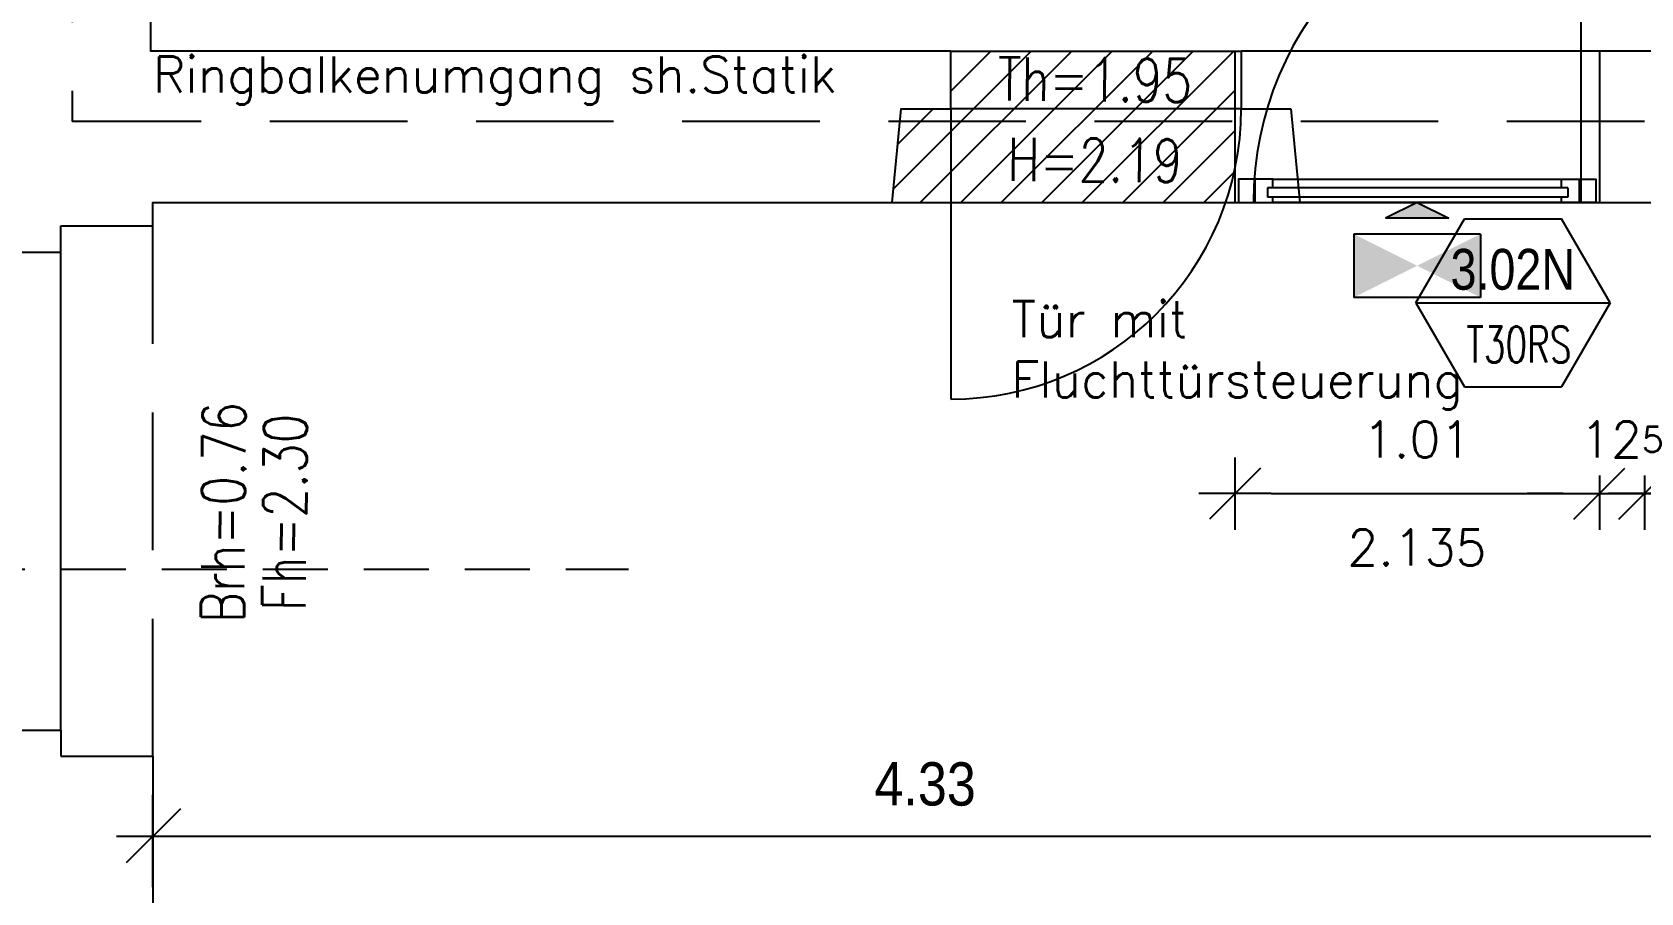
# Model space of a CAD drawing. Header units: metres. Extents: x -364 to -248, y 1030 to 1089.
# Drawn here: x -360.067 to -355.608, y 1070.25 to 1072.636 of the extents above; entities that cross this region are included whole.
import ezdxf
from ezdxf.enums import TextEntityAlignment as Align

# ---------------------------------------------------------------- set-up
doc = ezdxf.new("R2010")
doc.units = ezdxf.units.M
doc.header["$LTSCALE"] = 0.03
for name, pattern in [('AUSGEZOGEN', [0]), ('GESTRICHELT', [9, 6, -3]), ('STRICHLINIE', [19.05, 12.7, -6.35])]:
    doc.linetypes.add(name, pattern=pattern)
doc.layers.get('0').update_dxf_attribs({"linetype": 'CONTINUOUS'})
doc.layers.get('Defpoints').update_dxf_attribs({"linetype": 'CONTINUOUS'})
for name, color, linetype in [('A_abriss', 44, '_ABBRUCH'), ('A_ansicht', 9, 'CONTINUOUS'), ('A_Bemaßung', 2, 'CONTINUOUS'), ('A_BRANDSCHUTZ', 10, 'CONTINUOUS'), ('A_höhen', 3, 'CONTINUOUS'), ('A_NR_TÜR', 1, 'CONTINUOUS'), ('A_schraffur', 10, 'CONTINUOUS'), ('A_text', 5, 'CONTINUOUS'), ('A_Tuer_neu', 1, 'CONTINUOUS'), ('A_Tuernummern', 1, 'CONTINUOUS'), ('A_TXT-TUER', 1, 'CONTINUOUS'), ('A_türen', 9, 'CONTINUOUS'), ('A_verdeckt', 8, 'STRICHLINIE'), ('A_wände', 6, 'CONTINUOUS'), ('CKMA0002', 2, 'CONTINUOUS'), ('E__LEUCHTEN', 6, 'AUSGEZOGEN')]:
    doc.layers.add(name, color=color, linetype=linetype)
doc.styles.add('arial-n', font='ARIALN.TTF')
doc.styles.add('BOLDSIMP_FNT', font='TXT', dxfattribs={"height": 1})
doc.styles.add('NORM', font='simplex.shx', dxfattribs={"width": 0.7, "bigfont": 'bigfont.shx'})
doc.styles.add('SIMPLEX', font='simplex.shx', dxfattribs={"height": 0.1})
doc.linetypes.add('_ABBRUCH', pattern='A,25,[101,cadkon.shx,S=3.5,R=0,X=0,Y=0],25', length=50)
doc.dimstyles.get("Standard").update_dxf_attribs({"dimtxt": 0.1, "dimasz": 0.1, "dimexe": 0.1, "dimexo": 0, "dimgap": 0.1, "dimtad": 1, "dimdec": 4, "dimrnd": 0.0025, "dimzin": 0, "dimdsep": 46, "dimtxsty": 'SIMPLEX', "dimblk": 'DIMCROSS', "dimblk1": 'DIMCROSS', "dimblk2": 'DIMCROSS', "dimsah": 1, "dimcen": 2.5, "dimdle": 0.05, "dimclrd": 1, "dimclre": 1, "dimclrt": 6, "dimadec": 0, "dimazin": 0, "dimtfac": 1, "dimtdec": 4, "dimtmove": 2, "dimatfit": 3, "dimfxl": 1, "dimtvp": 1, "dimtolj": 1, "dimtzin": 0, "dimarcsym": 0})

# ---------------------------------------------------------------- blocks, each defined once
blk = doc.blocks.new('SLASH1')
at = {"layer": 'A_Bemaßung', "color": 2, "linetype": 'Continuous'}
for p, q in [((0, -0.14068), (0, 0.11466)), ((0.07663, 0.07663), (-0.07319, -0.07319))]:
    blk.add_line(p, q, dxfattribs=at)
blk = doc.blocks.new('DIMCROSS')
at = {"linetype": 'ByBlock'}
blk.add_line((-0.707107, -0.707107), (0.707107, 0.707107), dxfattribs=at)
at = {"color": 0, "linetype": 'ByBlock'}
blk.add_line((-1, 0), (1, 0), dxfattribs=at)
blk = doc.blocks.new('*D68')
at = {"layer": 'CKMA0002', "color": 1, "linetype": 'Continuous', "lineweight": -2}
for p, q in [((-361.3318, 1072.584), (-361.4818, 1072.584)), ((-361.3818, 1072.264), (-361.3818, 1072.484)), ((-361.2818, 1072.164), (-361.4818, 1072.164))]:
    blk.add_line(p, q, dxfattribs=at)
at = {"layer": 'Defpoints', "color": 0, "linetype": 'Continuous'}
for p in [(-361.3818, 1072.584), (-358.253, 1072.584), (-358.203, 1072.164)]:
    blk.add_point(p, dxfattribs=at)
at = {"layer": 'CKMA0002', "color": 1, "linetype": 'Continuous', "lineweight": -2, "xscale": 0.1, "yscale": 0.1, "zscale": 0.1}
for p, rotation in [((-361.3818, 1072.584), 90), ((-361.3818, 1072.164), 270)]:
    blk.add_blockref('DIMCROSS', p, dxfattribs=dict(at, rotation=rotation))
at = {"layer": 'CKMA0002', "color": 3, "linetype": 'Continuous', "insert": (-361.5318, 1072.374), "char_height": 0.1, "attachment_point": 5, "rotation": 90, "style": 'SIMPLEX'}
blk.add_mtext('\\A1;42{\\A1\\H0.7x\\S;}', dxfattribs=at)
blk = doc.blocks.new('*D69')
at = {"layer": 'CKMA0002', "color": 1, "linetype": 'Continuous', "lineweight": -2}
for p, q in [((-361.3318, 1076.4902), (-361.4818, 1076.4902)), ((-361.3818, 1072.684), (-361.3818, 1076.3902))]:
    blk.add_line(p, q, dxfattribs=at)
at = {"layer": 'Defpoints', "color": 0, "linetype": 'Continuous'}
for p in [(-361.3818, 1076.4902), (-356.4219, 1076.4902), (-358.253, 1072.584)]:
    blk.add_point(p, dxfattribs=at)
at = {"layer": 'CKMA0002', "color": 1, "linetype": 'Continuous', "lineweight": -2, "xscale": 0.1, "yscale": 0.1, "zscale": 0.1}
for p, rotation in [((-361.3818, 1076.4902), 90), ((-361.3818, 1072.584), 270)]:
    blk.add_blockref('DIMCROSS', p, dxfattribs=dict(at, rotation=rotation))
at = {"layer": 'CKMA0002', "color": 3, "linetype": 'Continuous', "insert": (-361.5318, 1074.5371), "char_height": 0.1, "attachment_point": 5, "rotation": 90, "style": 'SIMPLEX'}
blk.add_mtext('\\A1;3.90{\\A1\\H0.7x\\S75;}', dxfattribs=at)
blk = doc.blocks.new('*D73')
at = {"layer": 'CKMA0002', "color": 1, "linetype": 'Continuous', "lineweight": -2}
for p, q in [((-361.0171, 1072.9739), (-361.1671, 1072.9739)), ((-361.0671, 1072.584), (-361.0671, 1072.9739)), ((-360.9671, 1072.584), (-361.1671, 1072.584)), ((-361.0671, 1072.584), (-361.0671, 1072.584)), ((-361.0671, 1072.584), (-361.0671, 1072.584))]:
    blk.add_line(p, q, dxfattribs=at)
at = {"layer": 'Defpoints', "color": 0, "linetype": 'Continuous'}
for p in [(-361.0671, 1072.9739), (-354.4948, 1072.9739), (-354.4448, 1072.584)]:
    blk.add_point(p, dxfattribs=at)
at = {"layer": 'CKMA0002', "color": 1, "linetype": 'Continuous', "lineweight": -2, "xscale": 0.1, "yscale": 0.1, "zscale": 0.1}
for p, rotation in [((-361.0671, 1072.9739), 270), ((-361.0671, 1072.584), 90)]:
    blk.add_blockref('DIMCROSS', p, dxfattribs=dict(at, rotation=rotation))
at = {"layer": 'CKMA0002', "color": 3, "linetype": 'Continuous', "insert": (-361.2171, 1072.7789), "char_height": 0.1, "attachment_point": 5, "rotation": 90, "style": 'SIMPLEX'}
blk.add_mtext('\\A1;39{\\A1\\H0.7x\\S;}', dxfattribs=at)
blk = doc.blocks.new('*D80')
at = {"layer": 'CKMA0002', "color": 1, "linetype": 'Continuous', "lineweight": -2}
for p, q in [((-356.7328, 1071.4571), (-356.7328, 1071.2571)), ((-355.7228, 1071.4071), (-355.7228, 1071.2571)), ((-356.6328, 1071.3571), (-355.8228, 1071.3571))]:
    blk.add_line(p, q, dxfattribs=at)
at = {"layer": 'Defpoints', "color": 0, "linetype": 'Continuous'}
for p in [(-356.7328, 1072.424), (-355.7228, 1072.374), (-355.7228, 1071.3571)]:
    blk.add_point(p, dxfattribs=at)
at = {"layer": 'CKMA0002', "color": 1, "linetype": 'Continuous', "lineweight": -2, "xscale": 0.1, "yscale": 0.1, "zscale": 0.1, "rotation": 180}
blk.add_blockref('DIMCROSS', (-356.7328, 1071.3571), dxfattribs=at)
at = {"layer": 'CKMA0002', "color": 1, "linetype": 'Continuous', "lineweight": -2, "xscale": 0.1, "yscale": 0.1, "zscale": 0.1}
blk.add_blockref('DIMCROSS', (-355.7228, 1071.3571), dxfattribs=at)
at = {"layer": 'CKMA0002', "color": 3, "linetype": 'Continuous', "insert": (-356.2278, 1071.5071), "char_height": 0.1, "attachment_point": 5, "style": 'SIMPLEX'}
blk.add_mtext('\\A1;1.01{\\A1\\H0.7x\\S;}', dxfattribs=at)
blk = doc.blocks.new('*D81')
at = {"layer": 'CKMA0002', "color": 1, "linetype": 'Continuous', "lineweight": -2}
for p, q in [((-355.5978, 1071.4071), (-355.5978, 1071.2571)), ((-355.8228, 1071.3571), (-355.9228, 1071.3571)), ((-355.7228, 1071.3571), (-355.5978, 1071.3571)), ((-355.4978, 1071.3571), (-355.3978, 1071.3571))]:
    blk.add_line(p, q, dxfattribs=at)
at = {"layer": 'Defpoints', "color": 0, "linetype": 'Continuous'}
for p in [(-355.5978, 1072.7119), (-355.7228, 1072.374), (-355.5978, 1071.3571)]:
    blk.add_point(p, dxfattribs=at)
at = {"layer": 'CKMA0002', "color": 1, "linetype": 'Continuous', "lineweight": -2, "xscale": 0.1, "yscale": 0.1, "zscale": 0.1}
blk.add_blockref('DIMCROSS', (-355.7228, 1071.3571), dxfattribs=at)
at = {"layer": 'CKMA0002', "color": 1, "linetype": 'Continuous', "lineweight": -2, "xscale": 0.1, "yscale": 0.1, "zscale": 0.1, "rotation": 180}
blk.add_blockref('DIMCROSS', (-355.5978, 1071.3571), dxfattribs=at)
at = {"layer": 'CKMA0002', "color": 3, "linetype": 'Continuous', "insert": (-355.6603, 1071.5071), "char_height": 0.1, "attachment_point": 5, "style": 'SIMPLEX'}
blk.add_mtext('\\A1;12{\\A1\\H0.7x\\S5;}', dxfattribs=at)
blk = doc.blocks.new('*D82')
at = {"layer": 'CKMA0002', "color": 1, "linetype": 'Continuous', "lineweight": -2}
for p, q in [((-355.4031, 1071.4571), (-355.4031, 1071.2571)), ((-355.5978, 1071.3571), (-355.5978, 1071.3571)), ((-355.5978, 1071.3571), (-355.5978, 1071.3571)), ((-355.5978, 1071.3571), (-355.4031, 1071.3571))]:
    blk.add_line(p, q, dxfattribs=at)
at = {"layer": 'Defpoints', "color": 0, "linetype": 'Continuous'}
for p in [(-355.5978, 1072.7119), (-355.4031, 1072.164), (-355.4031, 1071.3571)]:
    blk.add_point(p, dxfattribs=at)
at = {"layer": 'CKMA0002', "color": 1, "linetype": 'Continuous', "lineweight": -2, "xscale": 0.1, "yscale": 0.1, "zscale": 0.1}
blk.add_blockref('DIMCROSS', (-355.5978, 1071.3571), dxfattribs=at)
at = {"layer": 'CKMA0002', "color": 1, "linetype": 'Continuous', "lineweight": -2, "xscale": 0.1, "yscale": 0.1, "zscale": 0.1, "rotation": 180}
blk.add_blockref('DIMCROSS', (-355.4031, 1071.3571), dxfattribs=at)
at = {"layer": 'CKMA0002', "color": 3, "linetype": 'Continuous', "insert": (-355.144, 1071.3571), "char_height": 0.1, "attachment_point": 5, "style": 'SIMPLEX'}
blk.add_mtext('\\A1;19{\\A1\\H0.7x\\S5;}', dxfattribs=at)
blk = doc.blocks.new('Tür-Nr')
at = {"layer": 'A_NR_TÜR'}
for p, q in [((-0.0573, -108.8652), (0.0772, -108.6321)), ((0.0772, -108.6321), (0.3468, -108.6321)), ((0.4812, -108.8652), (0.3468, -108.6321)), ((-0.0573, -108.8652), (0.4812, -108.8652)), ((-0.0573, -108.8652), (0.0772, -109.0983)), ((0.4812, -108.8652), (0.3468, -109.0983)), ((0.0772, -109.0983), (0.3468, -109.0983))]:
    blk.add_line(p, q, dxfattribs=at)
at = {"layer": 'A_TXT-TUER', "style": 'arial-n', "flags": 4}
blk.add_attdef('TÜR-NR.', text='', height=0.1129, dxfattribs=at).set_placement((0.2114, -108.7723), align=Align.MIDDLE_CENTER)
at = {"layer": 'A_TXT-TUER', "style": 'NORM', "width": 0.7}
for tag, flags, p in [('BRANDSCHUTZ', 4, (0.2287, -108.9809)), ('DIN', 5, (0.214, -109.1983)), ('ABMESSUNG', 5, (0.214, -109.3327)), ('MATERIAL', 5, (0.214, -109.4671)), ('WANDART', 5, (0.214, -109.6015)), ('ZARGE', 5, (0.214, -109.7359)), ('SCHLOSS', 5, (0.214, -109.8703)), ('BESCHLÄGE', 5, (0.214, -110.0047)), ('SONSTIGES', 5, (0.214, -110.1391))]:
    blk.add_attdef(tag, text='', height=0.0784, dxfattribs=dict(at, flags=flags)).set_placement(p, align=Align.MIDDLE_CENTER)
blk = doc.blocks.new('PU1')
at = {"color": 3}
for p, q in [((-118.6, -55.3), (-118.6, 69.7)), ((-118.6, 69.7), (131.4, 69.7)), ((131.4, -55.3), (131.4, 69.7)), ((-118.6, -55.3), (131.4, -55.3)), ((-56.1, -86.6), (68.9, -86.6)), ((6.4, -117.8), (-56.1, -86.6)), ((6.4, -117.8), (68.9, -86.6))]:
    blk.add_line(p, q, dxfattribs=at)
for points in [[(-118.6, 69.7), (-118.6, -55.3), (131.4, -55.3), (131.4, 69.7)], [(68.9, -86.6), (-56.1, -86.6), (6.4, -117.8)]]:
    blk.add_solid(points, dxfattribs=at)

msp = doc.modelspace()

# ---------------------------------------------------------------- hatches: boundary and pattern name
at = {"layer": 'A_schraffur', "linetype": 'Continuous'}
h = msp.add_hatch(dxfattribs=at)
h.set_pattern_fill('ANSI31', color=256, scale=0.025, style=0)
h.paths.add_polyline_path([(-356.7328, 1072.58396), (-357.52045, 1072.58395), (-357.52047, 1072.42397), (-356.7328, 1072.42396)])
h.paths.add_polyline_path([(-356.7328, 1072.42396), (-357.52047, 1072.42397), (-357.52046, 1072.16398), (-356.75866, 1072.16398, 0.0303273), (-356.73281, 1072.25805)])
h.paths.add_polyline_path([(-357.52047, 1072.42397), (-357.65794, 1072.42397), (-357.68294, 1072.16398), (-357.52046, 1072.16398)])
h.paths.add_polyline_path([(-356.73281, 1072.25805, -0.0303273), (-356.75866, 1072.16398), (-356.73281, 1072.16398)], flags=16)
h.paths.add_polyline_path([(-357.43283, 1072.41725), (-356.81056, 1072.41182), (-356.80899, 1072.59181), (-357.43126, 1072.59724)], flags=9)
h.paths.add_polyline_path([(-357.39625, 1072.1942), (-356.84712, 1072.18941), (-356.84555, 1072.3694), (-357.39468, 1072.37419)], flags=24)

# ---------------------------------------------------------------- linework, layer by layer
at = {"layer": 'A_abriss', "ltscale": 0.3}
for p, q in [((-356.7155, 1072.58396), (-356.71551, 1072.42396)), ((-355.7228, 1072.58396), (-356.7155, 1072.58396)), ((-357.52047, 1072.42397), (-357.52045, 1071.619)), ((-356.71552, 1072.42396), (-357.52047, 1072.42397)), ((-356.71551, 1072.42396), (-356.578, 1072.42396)), ((-356.578, 1072.42396), (-356.55301, 1072.16398)), ((-356.73281, 1072.16398), (-356.55301, 1072.16398)), ((-356.55301, 1072.16398), (-355.72281, 1072.16397))]:
    msp.add_line(p, q, dxfattribs=at)
msp.add_arc((-357.52047, 1072.42397), 0.80495, 270.00142, 359.99929, dxfattribs=at)
at = {"layer": 'A_ansicht', "color": 9, "linetype": 'Continuous'}
msp.add_line((-359.98779, 1070.70156), (-359.98779, 1072.02648), dxfattribs=at)
at = {"layer": 'A_Bemaßung', "linetype": 'Continuous'}
msp.add_line((-359.83281, 1070.40702), (-355.30308, 1070.40702), dxfattribs=at)
at = {"layer": 'A_text', "color": 5, "linetype": 'GESTRICHELT'}
msp.add_line((-362.50744, 1071.14789), (-358.41402, 1071.14789), dxfattribs=at)
at = {"layer": 'A_Tuer_neu'}
for p, q in [((-355.80995, 1072.20462), (-356.64281, 1072.20461)), ((-356.64281, 1072.20461), (-356.64281, 1072.17861)), ((-356.62781, 1072.22897), (-355.82781, 1072.22897)), ((-355.80995, 1072.20462), (-355.80995, 1072.17862)), ((-355.80995, 1072.17862), (-356.64281, 1072.17861)), ((-355.82781, 1072.16397), (-356.62781, 1072.16397))]:
    msp.add_line(p, q, dxfattribs=at)
for points in [[(-356.72281, 1072.16397), (-356.67781, 1072.16397), (-356.67781, 1072.22897), (-356.72281, 1072.22897), (-356.72281, 1072.18997), (-356.72281, 1072.18997)], [(-355.73281, 1072.16397), (-355.77781, 1072.16397), (-355.77781, 1072.22897), (-355.73281, 1072.22897), (-355.73281, 1072.18997), (-355.73281, 1072.18997)]]:
    msp.add_lwpolyline(points, close=True, dxfattribs=at)
for points in [[(-356.62781, 1072.20461), (-356.62781, 1072.22897), (-356.67781, 1072.22897), (-356.67781, 1072.18997), (-356.67781, 1072.18997), (-356.67781, 1072.16397), (-356.62781, 1072.16397), (-356.62781, 1072.17861)], [(-355.82781, 1072.20462), (-355.82781, 1072.22897), (-355.77781, 1072.22897), (-355.77781, 1072.16397), (-355.82781, 1072.16397), (-355.82781, 1072.17862)]]:
    msp.add_lwpolyline(points, dxfattribs=at)
at = {"layer": 'A_türen', "color": 10, "linetype": 'Continuous'}
for p, q in [((-355.77281, 1072.16397), (-355.77281, 1073.07293)), ((-356.66531, 1072.16397), (-355.79031, 1072.16397))]:
    msp.add_line(p, q, dxfattribs=at)
msp.add_arc((-355.77278, 1072.16397), 0.90896, 90.00197, 179.99887, dxfattribs=at)
at = {"layer": 'A_verdeckt'}
for p, q in [((-359.95587, 1078.75992), (-359.95587, 1072.38824)), ((-355.5978, 1072.38824), (-359.95587, 1072.38824)), ((-359.73282, 1070.62906), (-359.73282, 1072.09898))]:
    msp.add_line(p, q, dxfattribs=at)
at = {"layer": 'A_wände'}
for p, q in [((-357.52046, 1072.58395), (-356.7155, 1072.58396)), ((-357.68294, 1072.16398), (-356.73281, 1072.16398))]:
    msp.add_line(p, q, dxfattribs=at)
at = {"layer": 'A_wände', "linetype": 'Continuous'}
for p, q in [((-356.7328, 1072.58397), (-356.73281, 1072.16398)), ((-355.7228, 1072.58396), (-355.72281, 1072.16397)), ((-355.16809, 1072.58396), (-355.7228, 1072.58396)), ((-355.72281, 1072.16397), (-355.40308, 1072.16397))]:
    msp.add_line(p, q, dxfattribs=at)
for points in [[(-359.9878, 1072.09898), (-359.73282, 1072.09898), (-359.73282, 1072.16398), (-357.68294, 1072.16398), (-357.65794, 1072.42397), (-357.52047, 1072.42397), (-357.52045, 1072.58396), (-359.73782, 1072.58396), (-359.73781, 1073.13393), (-359.99779, 1073.13393), (-359.99779, 1073.19892), (-360.17278, 1073.19892), (-360.17279, 1073.27392), (-360.30279, 1073.27392), (-360.30279, 1071.95649), (-360.16279, 1071.95649), (-360.16278, 1072.02649), (-359.98779, 1072.02649), (-359.9878, 1072.09898)], [(-359.9878, 1070.62907), (-359.73282, 1070.62907), (-359.73281, 1070.21909), (-359.9878, 1070.2191), (-359.98779, 1070.1466), (-360.16279, 1070.1466), (-360.16278, 1070.07661), (-360.30279, 1070.07661), (-360.30279, 1070.77155), (-360.16278, 1070.77156), (-360.16278, 1070.70157), (-359.98779, 1070.70157), (-359.9878, 1070.62907)]]:
    msp.add_lwpolyline(points, dxfattribs=at)

# ---------------------------------------------------------------- block references
at = {"layer": 'A_Bemaßung', "color": 7, "yscale": 0.999999}
msp.add_blockref('SLASH1', (-359.7328, 1070.40702), dxfattribs=at)
at = {"layer": 'A_Tuernummern'}
ref = msp.add_blockref('Tür-Nr', (-356.17407, 1180.75125), dxfattribs=at)
ref.add_attrib('TÜR-NR.', '3.02N', dxfattribs={"layer": 'A_TXT-TUER', "height": 0.112896, "style": 'arial-n'}).set_placement((-355.96271, 1071.97891), align=Align.MIDDLE_CENTER)
ref.add_attrib('BRANDSCHUTZ', 'T30RS', dxfattribs={"layer": 'A_TXT-TUER', "height": 0.1, "style": 'NORM', "width": 0.7}).set_placement((-355.9454, 1071.77032), align=Align.MIDDLE_CENTER)
at = {"layer": 'E__LEUCHTEN', "color": 7, "linetype": 'Continuous', "xscale": 0.001401400000020203, "yscale": 0.001401400000077047, "zscale": 0.0014014, "rotation": 180}
msp.add_blockref('PU1', (-356.21882, 1071.99882), dxfattribs=at)

# ---------------------------------------------------------------- texts
at = {"layer": 'A_abriss', "ltscale": 0.3, "style": 'SIMPLEX', "width": 0.8}
for s, p in [('Th=1.95', (-357.12091, 1072.50453)), ('H=2.19', (-357.1209, 1072.2818))]:
    msp.add_text(s, height=0.12, rotation=359.5, dxfattribs=at).set_placement(p, align=Align.MIDDLE_CENTER)
at = {"layer": 'A_Bemaßung', "color": 7, "linetype": 'Continuous', "style": 'BOLDSIMP_FNT', "width": 0.9}
msp.add_text('4.33', height=0.12, rotation=359.8, dxfattribs=at).set_placement((-357.73252, 1070.45701), align=Align.BOTTOM_LEFT)
at = {"layer": 'A_BRANDSCHUTZ', "linetype": 'Continuous', "insert": (-357.35238, 1071.89033), "char_height": 0.1, "width": 1.2641, "attachment_point": 1, "style": 'SIMPLEX'}
msp.add_mtext('Tür mit Fluchttürsteuerung', dxfattribs=at)
at = {"layer": 'A_höhen', "linetype": 'Continuous', "style": 'SIMPLEX', "width": 0.8}
for s, p in [('Brh=0.76', (-359.53716, 1071.30489)), ('Fh=2.30', (-359.36717, 1071.30489))]:
    msp.add_text(s, height=0.12, rotation=89.5, dxfattribs=at).set_placement(p, align=Align.MIDDLE_CENTER)
at = {"layer": 'A_text', "linetype": 'Continuous', "insert": (-359.73202, 1072.56901), "char_height": 0.1, "width": 3.3134309, "attachment_point": 1, "style": 'SIMPLEX'}
msp.add_mtext('Ringbalkenumgang sh.Statik', dxfattribs=at)
at = {"layer": 'CKMA0002', "color": 3, "linetype": 'Continuous', "style": 'SIMPLEX'}
msp.add_text('2.135', height=0.1, dxfattribs=at).set_placement((-356.42144, 1071.12764), align=Align.BOTTOM_LEFT)

# ---------------------------------------------------------------- dimensions: what is measured, and where the dimension line sits
at = {"layer": 'CKMA0002', "linetype": 'Continuous'}
for base, p1, p2, text, override, picture, middle in [((-361.38184, 1076.49022), (-358.25304, 1072.58396), (-356.42189, 1076.49022), '3.90{\\A1\\H0.7x\\S75;}', {"dimexo": 4.909942, "dimse1": 1, "dimclrt": 3, "dimtix": 1}, '*D69', (-361.53184, 1074.53709)), ((-361.06711, 1072.97394), (-354.44479, 1072.58396), (-354.49479, 1072.97394), '39{\\A1\\H0.7x\\S;}', {"dimexo": 6.52232, "dimclrt": 3, "dimtix": 1}, '*D73', (-361.21711, 1072.77895)), ((-361.38184, 1072.58396), (-358.20304, 1072.16398), (-358.25304, 1072.58396), '42{\\A1\\H0.7x\\S;}', {"dimexo": 3.078795, "dimclrt": 3, "dimtix": 1}, '*D68', (-361.53184, 1072.37397))]:
    dim = msp.add_linear_dim(base=base, p1=p1, p2=p2, angle=90, text=text, dimstyle='Standard', override=override, dxfattribs=at)
    dim.commit()
    dim.dimension.update_dxf_attribs({"geometry": picture, "text_midpoint": middle})
for base, p1, p2, text, override, picture, middle in [((-355.5978, 1071.3571), (-355.7228, 1072.37397), (-355.5978, 1072.71193), '12{\\A1\\H0.7x\\S5;}', {"dimexo": 1.304835, "dimse1": 1, "dimclrt": 3, "dimtix": 1}, '*D81', (-355.6603, 1071.5071)), ((-355.7228, 1071.3571), (-356.73281, 1072.42397), (-355.7228, 1072.37397), '1.01{\\A1\\H0.7x\\S;}', {"dimexo": 0.966868, "dimclrt": 3, "dimtix": 1}, '*D80', (-356.22781, 1071.5071))]:
    dim = msp.add_linear_dim(base=base, p1=p1, p2=p2, text=text, dimstyle='Standard', override=override, dxfattribs=at)
    dim.commit()
    dim.dimension.update_dxf_attribs({"geometry": picture, "text_midpoint": middle})
dim = msp.add_linear_dim(base=(-355.40308, 1071.3571), p1=(-355.5978, 1072.71193), p2=(-355.40308, 1072.16397), text='19{\\A1\\H0.7x\\S5;}', dimstyle='Standard', override={"dimexo": 0.706872, "dimse1": 1, "dimclrt": 3, "dimtix": 1}, dxfattribs=at)
dim.commit()
dim.dimension.update_dxf_attribs({"geometry": '*D82', "text_midpoint": (-355.14403, 1071.3571), "dimtype": 160})

doc.saveas('drawing.dxf')
